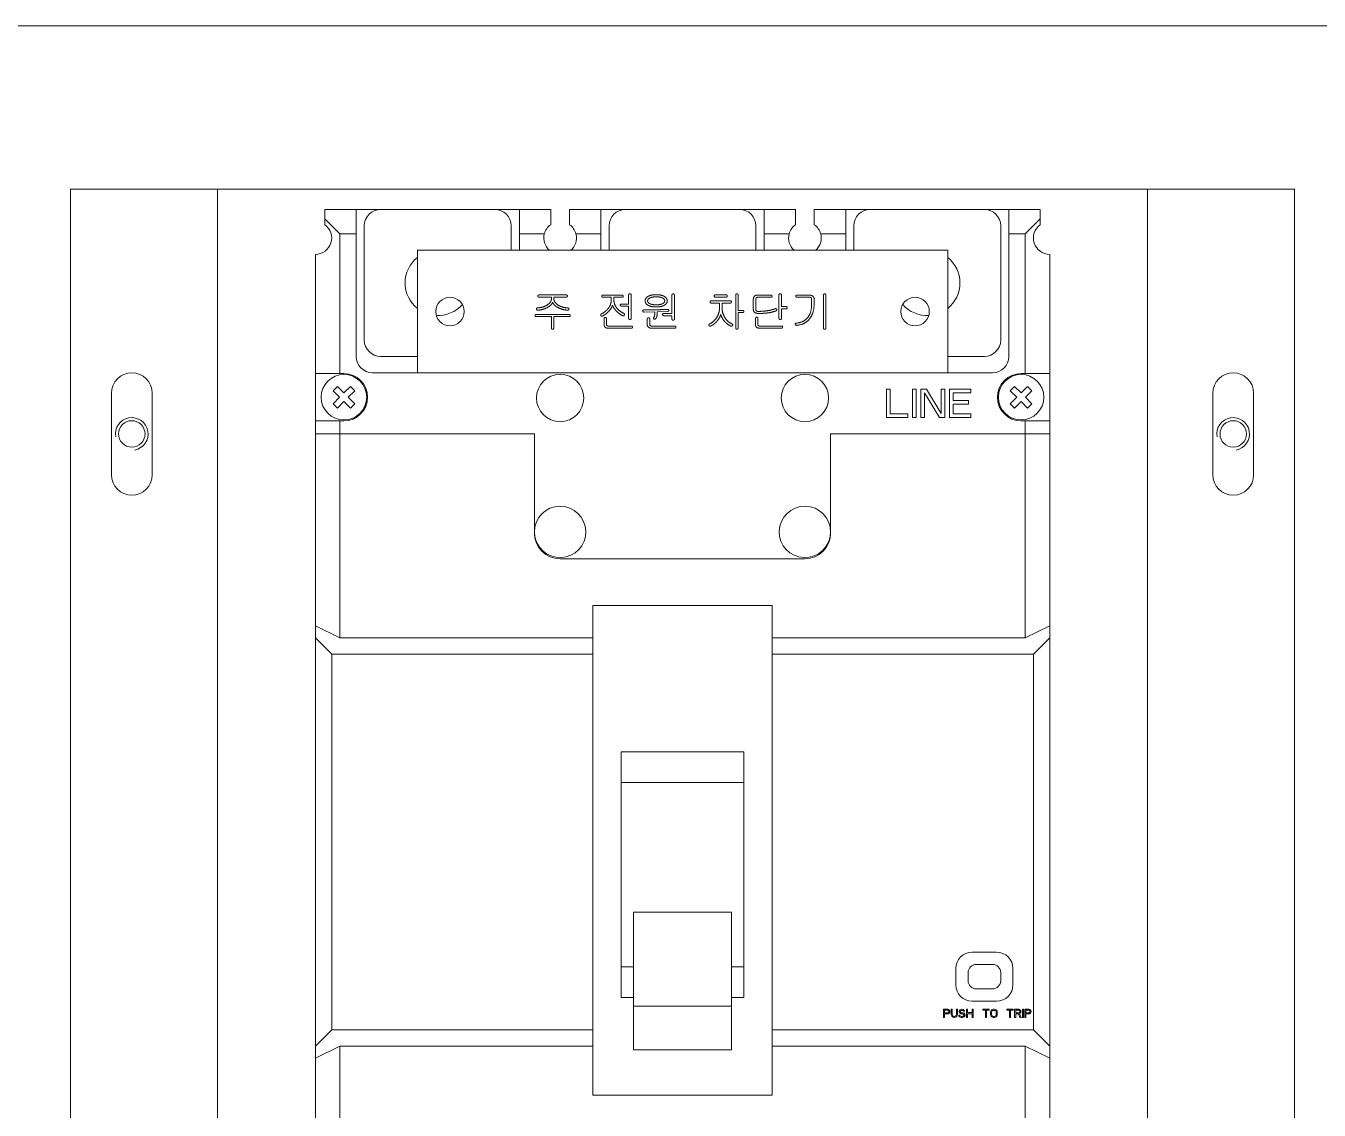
# Model space of a CAD drawing. Header units: millimetres. Extents: x 0 to 5940, y 0 to 4200.
# Drawn here: x 4424.8 to 4583.4, y 1987.8 to 2120.7 of the extents above; entities that cross this region are included whole.
import ezdxf

# ---------------------------------------------------------------- set-up
doc = ezdxf.new("R2010")
doc.units = ezdxf.units.MM
doc.header["$LTSCALE"] = 10
doc.layers.add('가시적인 것(ISO)', color=3, linetype='Continuous', lineweight=5, true_color=0x00ff00)
doc.layers.add('가시적인 좁은 것(ISO)', color=3, linetype='Continuous', lineweight=5, true_color=0x00ff00)

msp = doc.modelspace()

# ---------------------------------------------------------------- linework, layer by layer
at = {"layer": '가시적인 것(ISO)'}
for p, q in [((4353.323, 2120.688), (4845.323, 2120.688)), ((4430.323, 2100.688), (4445.323, 2100.688)), ((4430.323, 2100.688), (4430.323, 1940.688)), ((4445.323, 2100.688), (4448.323, 2100.688)), ((4448.323, 1940.688), (4448.323, 2100.688)), ((4454.323, 2100.688), (4448.323, 2100.688)), ((4454.323, 2100.688), (4556.323, 2100.688)), ((4562.323, 2100.688), (4556.323, 2100.688)), ((4565.323, 2100.688), (4562.323, 2100.688)), ((4562.323, 2100.688), (4562.323, 1940.688)), ((4580.323, 2100.688), (4565.323, 2100.688)), ((4580.323, 1940.688), (4580.323, 2100.688)), ((4461.473, 2098.188), (4465.323, 2098.188)), ((4461.473, 2097.038), (4461.473, 2098.188)), ((4468.323, 2098.188), (4465.323, 2098.188)), ((4465.323, 2098.188), (4465.323, 2095.188)), ((4482.323, 2098.188), (4468.323, 2098.188)), ((4485.323, 2098.188), (4482.323, 2098.188)), ((4485.323, 2098.188), (4489.173, 2098.188)), ((4485.323, 2095.188), (4485.323, 2098.188)), ((4489.173, 2098.188), (4489.173, 2096.328)), ((4491.473, 2098.188), (4495.323, 2098.188)), ((4491.473, 2096.328), (4491.473, 2098.188)), ((4495.323, 2098.188), (4498.323, 2098.188)), ((4495.323, 2098.188), (4495.323, 2095.188)), ((4512.323, 2098.188), (4498.323, 2098.188)), ((4515.323, 2098.188), (4512.323, 2098.188)), ((4515.323, 2098.188), (4519.173, 2098.188)), ((4515.323, 2095.188), (4515.323, 2098.188)), ((4519.173, 2098.188), (4519.173, 2096.324)), ((4521.473, 2098.188), (4525.323, 2098.188)), ((4521.473, 2096.324), (4521.473, 2098.188)), ((4528.323, 2098.188), (4525.323, 2098.188)), ((4525.323, 2098.188), (4525.323, 2095.188)), ((4542.323, 2098.188), (4528.323, 2098.188)), ((4545.323, 2098.188), (4542.323, 2098.188)), ((4545.323, 2098.188), (4549.173, 2098.188)), ((4545.323, 2095.188), (4545.323, 2098.188)), ((4549.173, 2098.188), (4549.173, 2097.038)), ((4463.323, 2095.188), (4461.473, 2097.038)), ((4461.473, 2096.324), (4461.473, 2097.038)), ((4466.323, 2096.188), (4466.323, 2082.188)), ((4484.323, 2093.188), (4484.323, 2096.188)), ((4496.323, 2096.188), (4496.323, 2093.188)), ((4514.323, 2093.188), (4514.323, 2096.188)), ((4526.323, 2096.188), (4526.323, 2093.188)), ((4544.323, 2082.188), (4544.323, 2096.188)), ((4547.323, 2095.188), (4549.173, 2097.038)), ((4549.173, 2097.038), (4549.173, 2096.324)), ((4463.323, 2095.188), (4465.323, 2095.188)), ((4463.323, 2078.088), (4463.323, 2095.188)), ((4465.323, 2095.188), (4465.323, 2080.188)), ((4485.323, 2095.188), (4485.323, 2093.188)), ((4485.323, 2095.188), (4488.385, 2095.188)), ((4492.26, 2095.188), (4495.323, 2095.188)), ((4495.323, 2095.188), (4495.323, 2093.188)), ((4515.323, 2095.188), (4518.386, 2095.188)), ((4515.323, 2095.188), (4515.323, 2093.188)), ((4522.259, 2095.188), (4525.323, 2095.188)), ((4525.323, 2095.188), (4525.323, 2093.188)), ((4545.323, 2095.188), (4547.323, 2095.188)), ((4545.323, 2095.188), (4545.323, 2080.188)), ((4547.323, 2078.088), (4547.323, 2095.188)), ((4460.323, 2078.088), (4460.323, 2092.688)), ((4537.823, 2093.188), (4472.823, 2093.188)), ((4472.823, 2093.188), (4472.823, 2078.188)), ((4537.823, 2078.188), (4537.823, 2093.188)), ((4550.323, 2078.088), (4550.323, 2092.688)), ((4487.742, 2087.716), (4491.084, 2087.716)), ((4495.576, 2087.696), (4497.929, 2087.696)), ((4498.722, 2086.607), (4498.722, 2087.711)), ((4499.032, 2087.716), (4499.032, 2084.856)), ((4504.027, 2085.436), (4504.027, 2087.711)), ((4504.338, 2087.716), (4504.338, 2084.778)), ((4509.348, 2087.727), (4510.675, 2087.727)), ((4511.841, 2083.67), (4511.841, 2087.711)), ((4512.146, 2087.711), (4512.146, 2085.815)), ((4514.504, 2087.696), (4516.146, 2087.696)), ((4517.146, 2084.846), (4517.146, 2087.716)), ((4517.452, 2087.716), (4517.452, 2086.291)), ((4519.359, 2087.696), (4520.893, 2087.696)), ((4522.597, 2083.68), (4522.597, 2087.711)), ((4522.908, 2087.711), (4522.908, 2083.68)), ((4489.255, 2087.452), (4487.737, 2087.452)), ((4489.255, 2087.276), (4489.255, 2087.452)), ((4489.556, 2087.452), (4489.556, 2087.271)), ((4491.084, 2087.452), (4489.556, 2087.452)), ((4496.597, 2087.431), (4495.571, 2087.431)), ((4496.597, 2087.151), (4496.597, 2087.431)), ((4496.903, 2087.431), (4496.903, 2087.162)), ((4497.929, 2087.431), (4496.903, 2087.431)), ((4497.836, 2086.607), (4498.722, 2086.607)), ((4498.722, 2086.348), (4497.861, 2086.348)), ((4498.722, 2084.856), (4498.722, 2086.348)), ((4509.861, 2086.727), (4508.836, 2086.727)), ((4508.841, 2086.991), (4511.193, 2086.991)), ((4510.696, 2087.462), (4509.348, 2087.462)), ((4509.861, 2086.183), (4509.861, 2086.727)), ((4510.167, 2086.727), (4510.167, 2086.183)), ((4511.193, 2086.727), (4510.167, 2086.727)), ((4514.001, 2085.97), (4514.001, 2087.208)), ((4514.307, 2087.12), (4514.307, 2085.996)), ((4516.141, 2087.431), (4514.571, 2087.431)), ((4517.452, 2086.291), (4518.017, 2086.291)), ((4517.452, 2086.027), (4517.452, 2084.846)), ((4518.017, 2086.027), (4517.452, 2086.027)), ((4520.903, 2087.431), (4519.364, 2087.431)), ((4521.152, 2086.602), (4521.152, 2087.208)), ((4521.447, 2087.203), (4521.447, 2086.592)), ((4489.255, 2085.063), (4487.374, 2085.063)), ((4487.395, 2085.328), (4491.426, 2085.328)), ((4489.255, 2083.675), (4489.255, 2085.063)), ((4489.556, 2085.063), (4489.556, 2083.68)), ((4491.437, 2085.063), (4489.556, 2085.063)), ((4495.701, 2084.105), (4495.701, 2084.794)), ((4496.012, 2084.794), (4496.012, 2084.146)), ((4501.918, 2085.644), (4500.576, 2085.628)), ((4501.001, 2084.105), (4501.001, 2084.758)), ((4501.312, 2084.758), (4501.312, 2084.146)), ((4501.918, 2085.416), (4501.918, 2085.644)), ((4503.504, 2085.696), (4502.229, 2085.659)), ((4502.229, 2085.659), (4502.229, 2085.452)), ((4503.001, 2085.436), (4504.027, 2085.436)), ((4504.027, 2085.177), (4503.032, 2085.177)), ((4504.027, 2084.778), (4504.027, 2085.177)), ((4512.146, 2085.815), (4512.722, 2085.815)), ((4512.146, 2085.561), (4512.146, 2083.67)), ((4512.722, 2085.561), (4512.146, 2085.561)), ((4514.255, 2084.115), (4514.255, 2084.799)), ((4514.561, 2084.799), (4514.561, 2084.146)), ((4499.058, 2083.644), (4496.214, 2083.644)), ((4496.266, 2083.908), (4499.058, 2083.908)), ((4504.374, 2083.644), (4501.494, 2083.644)), ((4501.566, 2083.908), (4504.374, 2083.908)), ((4517.452, 2083.644), (4514.768, 2083.644)), ((4514.81, 2083.908), (4517.452, 2083.908)), ((4468.323, 2080.188), (4472.823, 2080.188)), ((4537.823, 2080.188), (4542.323, 2080.188)), ((4460.323, 2078.088), (4460.323, 2072.288)), ((4463.323, 2078.088), (4460.323, 2078.088)), ((4463.323, 2078.088), (4463.823, 2078.088)), ((4472.823, 2078.188), (4467.323, 2078.188)), ((4472.823, 2078.188), (4537.823, 2078.188)), ((4543.323, 2078.188), (4537.823, 2078.188)), ((4547.323, 2078.088), (4546.823, 2078.088)), ((4550.323, 2078.088), (4547.323, 2078.088)), ((4550.323, 2078.088), (4550.323, 2072.288)), ((4462.497, 2075.983), (4463.027, 2076.514)), ((4463.027, 2076.514), (4463.823, 2075.718)), ((4463.823, 2075.718), (4464.618, 2076.514)), ((4464.618, 2076.514), (4465.148, 2075.983)), ((4546.027, 2076.514), (4545.497, 2075.983)), ((4546.823, 2075.718), (4546.027, 2076.514)), ((4547.618, 2076.514), (4546.823, 2075.718)), ((4548.148, 2075.983), (4547.618, 2076.514)), ((4435.323, 2065.688), (4435.323, 2075.688)), ((4440.323, 2075.688), (4440.323, 2065.688)), ((4463.292, 2075.188), (4462.497, 2075.983)), ((4462.497, 2074.392), (4463.292, 2075.188)), ((4465.148, 2075.983), (4464.353, 2075.188)), ((4464.353, 2075.188), (4465.148, 2074.392)), ((4530.323, 2076.188), (4530.323, 2072.688)), ((4530.76, 2076.188), (4530.323, 2076.188)), ((4530.76, 2073.135), (4530.76, 2076.188)), ((4533.968, 2076.188), (4533.531, 2076.188)), ((4533.531, 2076.188), (4533.531, 2072.688)), ((4533.968, 2072.688), (4533.968, 2076.188)), ((4535.208, 2076.188), (4534.552, 2076.188)), ((4534.552, 2076.188), (4534.552, 2072.688)), ((4534.989, 2072.688), (4534.989, 2075.741)), ((4534.989, 2075.741), (4536.812, 2072.688)), ((4537.031, 2073.209), (4535.208, 2076.188)), ((4537.468, 2076.188), (4537.031, 2076.188)), ((4537.031, 2076.188), (4537.031, 2073.209)), ((4537.468, 2072.688), (4537.468, 2076.188)), ((4540.677, 2076.188), (4538.052, 2076.188)), ((4538.052, 2076.188), (4538.052, 2072.688)), ((4538.489, 2074.773), (4538.489, 2075.741)), ((4538.489, 2075.741), (4540.677, 2075.741)), ((4540.677, 2075.741), (4540.677, 2076.188)), ((4545.497, 2075.983), (4546.292, 2075.188)), ((4546.292, 2075.188), (4545.497, 2074.392)), ((4547.353, 2075.188), (4548.148, 2075.983)), ((4548.148, 2074.392), (4547.353, 2075.188)), ((4570.323, 2065.688), (4570.323, 2075.688)), ((4575.323, 2075.688), (4575.323, 2065.688)), ((4463.027, 2073.862), (4462.497, 2074.392)), ((4463.823, 2074.657), (4463.027, 2073.862)), ((4464.618, 2073.862), (4463.823, 2074.657)), ((4465.148, 2074.392), (4464.618, 2073.862)), ((4540.385, 2074.773), (4538.489, 2074.773)), ((4538.489, 2073.135), (4538.489, 2074.326)), ((4538.489, 2074.326), (4540.385, 2074.326)), ((4540.385, 2074.326), (4540.385, 2074.773)), ((4545.497, 2074.392), (4546.027, 2073.862)), ((4546.027, 2073.862), (4546.823, 2074.657)), ((4546.823, 2074.657), (4547.618, 2073.862)), ((4547.618, 2073.862), (4548.148, 2074.392)), ((4460.323, 2070.688), (4460.323, 2072.288)), ((4460.323, 2072.288), (4463.323, 2072.288)), ((4463.323, 2072.288), (4463.823, 2072.288)), ((4463.323, 2070.688), (4463.323, 2072.288)), ((4530.323, 2072.688), (4532.948, 2072.688)), ((4532.948, 2073.135), (4530.76, 2073.135)), ((4532.948, 2072.688), (4532.948, 2073.135)), ((4533.531, 2072.688), (4533.968, 2072.688)), ((4534.552, 2072.688), (4534.989, 2072.688)), ((4536.812, 2072.688), (4537.468, 2072.688)), ((4538.052, 2072.688), (4540.677, 2072.688)), ((4540.677, 2073.135), (4538.489, 2073.135)), ((4540.677, 2072.688), (4540.677, 2073.135)), ((4547.323, 2072.288), (4546.823, 2072.288)), ((4547.323, 2070.688), (4547.323, 2072.288)), ((4547.323, 2072.288), (4550.323, 2072.288)), ((4550.323, 2070.688), (4550.323, 2072.288)), ((4460.323, 2070.688), (4460.323, 2047.188)), ((4463.323, 2070.688), (4460.323, 2070.688)), ((4487.173, 2070.688), (4463.323, 2070.688)), ((4463.323, 2070.688), (4463.323, 2045.688)), ((4487.173, 2070.688), (4487.173, 2058.538)), ((4547.323, 2070.688), (4523.473, 2070.688)), ((4523.473, 2070.688), (4523.473, 2058.538)), ((4547.323, 2045.688), (4547.323, 2070.688)), ((4550.323, 2070.688), (4547.323, 2070.688)), ((4550.323, 2047.188), (4550.323, 2070.688)), ((4520.323, 2055.388), (4490.323, 2055.388)), ((4494.323, 2049.688), (4494.323, 1989.688)), ((4516.323, 2049.688), (4494.323, 2049.688)), ((4516.323, 1989.688), (4516.323, 2049.688)), ((4463.323, 2045.688), (4460.323, 2047.188)), ((4460.323, 2047.188), (4460.323, 2045.688)), ((4550.323, 2047.188), (4547.323, 2045.688)), ((4550.323, 2047.188), (4550.323, 2045.688)), ((4460.323, 2045.688), (4462.323, 2043.688)), ((4460.323, 2045.688), (4460.323, 1995.688)), ((4494.323, 2045.688), (4463.323, 2045.688)), ((4547.323, 2045.688), (4516.323, 2045.688)), ((4548.323, 2043.688), (4550.323, 2045.688)), ((4550.323, 1995.688), (4550.323, 2045.688)), ((4494.323, 2043.688), (4462.323, 2043.688)), ((4462.323, 2043.688), (4462.323, 1997.688)), ((4548.323, 2043.688), (4516.323, 2043.688)), ((4548.323, 1997.688), (4548.323, 2043.688)), ((4497.823, 2001.621), (4497.823, 2031.754)), ((4497.823, 2031.754), (4512.823, 2031.754)), ((4512.823, 2001.621), (4512.823, 2031.754)), ((4497.823, 2027.988), (4512.823, 2027.988)), ((4499.323, 2012.089), (4511.323, 2012.089)), ((4499.323, 2012.089), (4499.323, 2000.567)), ((4511.323, 2012.089), (4511.323, 2000.567)), ((4543.823, 2007.188), (4540.823, 2007.188)), ((4497.823, 2005.388), (4499.323, 2005.388)), ((4511.323, 2005.388), (4512.823, 2005.388)), ((4538.823, 2005.188), (4538.823, 2003.188)), ((4543.323, 2005.688), (4541.323, 2005.688)), ((4545.823, 2003.188), (4545.823, 2005.188)), ((4540.323, 2004.688), (4540.323, 2003.688)), ((4544.323, 2003.688), (4544.323, 2004.688)), ((4541.323, 2002.688), (4543.323, 2002.688)), ((4497.823, 2001.621), (4499.323, 2001.621)), ((4499.323, 2000.567), (4499.323, 1995.205)), ((4499.323, 2000.567), (4511.323, 2000.567)), ((4511.323, 2001.621), (4512.823, 2001.621)), ((4511.323, 2000.567), (4511.323, 1995.205)), ((4540.823, 2001.188), (4543.823, 2001.188)), ((4537.823, 2000.188), (4537.323, 2000.188)), ((4537.323, 2000.188), (4537.323, 1999.188)), ((4537.323, 1999.188), (4537.448, 1999.188)), ((4537.448, 1999.762), (4537.448, 2000.081)), ((4537.448, 2000.081), (4537.843, 2000.081)), ((4537.843, 1999.762), (4537.448, 1999.762)), ((4537.448, 1999.188), (4537.448, 1999.635)), ((4537.448, 1999.635), (4537.823, 1999.635)), ((4537.927, 2000.166), (4537.823, 2000.188)), ((4537.823, 1999.635), (4537.927, 1999.656)), ((4537.843, 2000.081), (4537.906, 2000.06)), ((4537.906, 1999.784), (4537.843, 1999.762)), ((4537.906, 2000.06), (4537.948, 2000.018)), ((4537.948, 1999.826), (4537.906, 1999.784)), ((4538.01, 2000.103), (4537.927, 2000.166)), ((4537.927, 1999.656), (4538.01, 1999.72)), ((4537.948, 2000.018), (4537.968, 1999.954)), ((4537.968, 1999.89), (4537.948, 1999.826)), ((4537.968, 1999.954), (4537.968, 1999.89)), ((4538.073, 2000.018), (4538.01, 2000.103)), ((4538.01, 1999.72), (4538.073, 1999.805)), ((4538.093, 1999.954), (4538.073, 2000.018)), ((4538.073, 1999.805), (4538.093, 1999.869)), ((4538.093, 1999.869), (4538.093, 1999.954)), ((4538.385, 2000.188), (4538.26, 2000.188)), ((4538.26, 2000.188), (4538.26, 1999.528)), ((4538.26, 1999.528), (4538.281, 1999.422)), ((4538.281, 1999.422), (4538.323, 1999.337)), ((4538.323, 1999.337), (4538.406, 1999.252)), ((4538.385, 1999.528), (4538.385, 2000.188)), ((4538.406, 1999.443), (4538.385, 1999.528)), ((4538.448, 1999.379), (4538.406, 1999.443)), ((4538.406, 1999.252), (4538.489, 1999.209)), ((4538.51, 1999.337), (4538.448, 1999.379)), ((4538.489, 1999.209), (4538.593, 1999.188)), ((4538.593, 1999.315), (4538.51, 1999.337)), ((4538.677, 1999.315), (4538.593, 1999.315)), ((4538.593, 1999.188), (4538.677, 1999.188)), ((4538.76, 1999.337), (4538.677, 1999.315)), ((4538.677, 1999.188), (4538.781, 1999.209)), ((4538.823, 1999.379), (4538.76, 1999.337)), ((4538.781, 1999.209), (4538.864, 1999.252)), ((4538.864, 1999.443), (4538.823, 1999.379)), ((4538.885, 1999.528), (4538.864, 1999.443)), ((4538.864, 1999.252), (4538.948, 1999.337)), ((4539.01, 2000.188), (4538.885, 2000.188)), ((4538.885, 2000.188), (4538.885, 1999.528)), ((4538.948, 1999.337), (4538.989, 1999.422)), ((4538.989, 1999.422), (4539.01, 1999.528)), ((4539.01, 1999.528), (4539.01, 2000.188)), ((4539.302, 1999.464), (4539.177, 1999.464)), ((4539.177, 1999.464), (4539.198, 1999.379)), ((4539.198, 1999.379), (4539.26, 1999.273)), ((4539.26, 2000.039), (4539.239, 1999.954)), ((4539.239, 1999.954), (4539.239, 1999.869)), ((4539.239, 1999.869), (4539.26, 1999.784)), ((4539.343, 2000.124), (4539.26, 2000.039)), ((4539.26, 1999.784), (4539.343, 1999.698)), ((4539.26, 1999.273), (4539.364, 1999.209)), ((4539.323, 1999.401), (4539.302, 1999.464)), ((4539.385, 1999.337), (4539.323, 1999.401)), ((4539.427, 2000.166), (4539.343, 2000.124)), ((4539.343, 1999.698), (4539.427, 1999.656)), ((4539.364, 1999.932), (4539.385, 1999.996)), ((4539.364, 1999.89), (4539.364, 1999.932)), ((4539.385, 1999.826), (4539.364, 1999.89)), ((4539.364, 1999.209), (4539.468, 1999.188)), ((4539.385, 1999.996), (4539.448, 2000.039)), ((4539.448, 1999.784), (4539.385, 1999.826)), ((4539.468, 1999.315), (4539.385, 1999.337)), ((4539.51, 2000.188), (4539.427, 2000.166)), ((4539.427, 1999.656), (4539.51, 1999.635)), ((4539.448, 2000.039), (4539.51, 2000.06)), ((4539.51, 1999.762), (4539.448, 1999.784)), ((4539.635, 1999.315), (4539.468, 1999.315)), ((4539.468, 1999.188), (4539.635, 1999.188)), ((4539.614, 2000.188), (4539.51, 2000.188)), ((4539.51, 2000.06), (4539.635, 2000.06)), ((4539.635, 1999.762), (4539.51, 1999.762)), ((4539.51, 1999.635), (4539.635, 1999.635)), ((4539.718, 2000.166), (4539.614, 2000.188)), ((4539.635, 2000.06), (4539.698, 2000.039)), ((4539.739, 1999.741), (4539.635, 1999.762)), ((4539.635, 1999.635), (4539.718, 1999.613)), ((4539.718, 1999.337), (4539.635, 1999.315)), ((4539.635, 1999.188), (4539.739, 1999.209)), ((4539.698, 2000.039), (4539.739, 1999.996)), ((4539.802, 2000.103), (4539.718, 2000.166)), ((4539.718, 1999.613), (4539.781, 1999.571)), ((4539.781, 1999.379), (4539.718, 1999.337)), ((4539.739, 1999.996), (4539.76, 1999.954)), ((4539.823, 1999.698), (4539.739, 1999.741)), ((4539.739, 1999.209), (4539.823, 1999.252)), ((4539.76, 1999.954), (4539.885, 1999.954)), ((4539.781, 1999.571), (4539.823, 1999.507)), ((4539.823, 1999.443), (4539.781, 1999.379)), ((4539.864, 2000.018), (4539.802, 2000.103)), ((4539.906, 1999.613), (4539.823, 1999.698)), ((4539.823, 1999.507), (4539.823, 1999.443)), ((4539.823, 1999.252), (4539.906, 1999.337)), ((4539.885, 1999.954), (4539.864, 2000.018)), ((4539.948, 1999.528), (4539.906, 1999.613)), ((4539.906, 1999.337), (4539.948, 1999.422)), ((4539.948, 1999.422), (4539.948, 1999.528)), ((4540.239, 2000.188), (4540.114, 2000.188)), ((4540.114, 2000.188), (4540.114, 1999.188)), ((4540.114, 1999.188), (4540.239, 1999.188)), ((4540.239, 1999.784), (4540.239, 2000.188)), ((4540.823, 1999.784), (4540.239, 1999.784)), ((4540.239, 1999.188), (4540.239, 1999.656)), ((4540.239, 1999.656), (4540.823, 1999.656)), ((4540.948, 2000.188), (4540.823, 2000.188)), ((4540.823, 2000.188), (4540.823, 1999.784)), ((4540.823, 1999.656), (4540.823, 1999.188)), ((4540.823, 1999.188), (4540.948, 1999.188)), ((4540.948, 1999.188), (4540.948, 2000.188)), ((4542.906, 2000.188), (4542.114, 2000.188)), ((4542.114, 2000.188), (4542.114, 2000.081)), ((4542.114, 2000.081), (4542.448, 2000.081)), ((4542.448, 2000.081), (4542.448, 1999.188)), ((4542.448, 1999.188), (4542.573, 1999.188)), ((4542.573, 1999.188), (4542.573, 2000.081)), ((4542.573, 2000.081), (4542.906, 2000.081)), ((4542.906, 2000.081), (4542.906, 2000.188)), ((4543.093, 1999.954), (4543.073, 1999.847)), ((4543.073, 1999.847), (4543.073, 1999.528)), ((4543.073, 1999.528), (4543.093, 1999.422)), ((4543.135, 2000.039), (4543.093, 1999.954)), ((4543.093, 1999.422), (4543.135, 1999.337)), ((4543.218, 2000.124), (4543.135, 2000.039)), ((4543.135, 1999.337), (4543.218, 1999.252)), ((4543.198, 1999.847), (4543.218, 1999.932)), ((4543.198, 1999.528), (4543.198, 1999.847)), ((4543.218, 1999.443), (4543.198, 1999.528)), ((4543.302, 2000.166), (4543.218, 2000.124)), ((4543.218, 1999.932), (4543.26, 1999.996)), ((4543.26, 1999.379), (4543.218, 1999.443)), ((4543.218, 1999.252), (4543.302, 1999.209)), ((4543.26, 1999.996), (4543.323, 2000.039)), ((4543.323, 1999.337), (4543.26, 1999.379)), ((4543.406, 2000.188), (4543.302, 2000.166)), ((4543.302, 1999.209), (4543.406, 1999.188)), ((4543.323, 2000.039), (4543.406, 2000.06)), ((4543.406, 1999.315), (4543.323, 1999.337)), ((4543.573, 2000.188), (4543.406, 2000.188)), ((4543.406, 2000.06), (4543.573, 2000.06)), ((4543.573, 1999.315), (4543.406, 1999.315)), ((4543.406, 1999.188), (4543.573, 1999.188)), ((4543.677, 2000.166), (4543.573, 2000.188)), ((4543.573, 2000.06), (4543.656, 2000.039)), ((4543.656, 1999.337), (4543.573, 1999.315)), ((4543.573, 1999.188), (4543.677, 1999.209)), ((4543.656, 2000.039), (4543.718, 1999.996)), ((4543.718, 1999.379), (4543.656, 1999.337)), ((4543.76, 2000.124), (4543.677, 2000.166)), ((4543.677, 1999.209), (4543.76, 1999.252)), ((4543.718, 1999.996), (4543.76, 1999.932)), ((4543.76, 1999.443), (4543.718, 1999.379)), ((4543.843, 2000.039), (4543.76, 2000.124)), ((4543.76, 1999.932), (4543.781, 1999.847)), ((4543.781, 1999.528), (4543.76, 1999.443)), ((4543.76, 1999.252), (4543.843, 1999.337)), ((4543.781, 1999.847), (4543.781, 1999.528)), ((4543.885, 1999.954), (4543.843, 2000.039)), ((4543.843, 1999.337), (4543.885, 1999.422)), ((4543.906, 1999.847), (4543.885, 1999.954)), ((4543.885, 1999.422), (4543.906, 1999.528)), ((4543.906, 1999.528), (4543.906, 1999.847)), ((4545.864, 2000.188), (4545.073, 2000.188)), ((4545.073, 2000.188), (4545.073, 2000.081)), ((4545.073, 2000.081), (4545.406, 2000.081)), ((4545.406, 2000.081), (4545.406, 1999.188)), ((4545.406, 1999.188), (4545.531, 1999.188)), ((4545.531, 1999.188), (4545.531, 2000.081)), ((4545.531, 2000.081), (4545.864, 2000.081)), ((4545.864, 2000.081), (4545.864, 2000.188)), ((4546.531, 2000.188), (4546.031, 2000.188)), ((4546.031, 2000.188), (4546.031, 1999.188)), ((4546.031, 1999.188), (4546.156, 1999.188)), ((4546.156, 1999.762), (4546.156, 2000.081)), ((4546.156, 2000.081), (4546.552, 2000.081)), ((4546.552, 1999.762), (4546.156, 1999.762)), ((4546.156, 1999.635), (4546.51, 1999.635)), ((4546.156, 1999.188), (4546.156, 1999.635)), ((4546.51, 1999.635), (4546.677, 1999.188)), ((4546.635, 2000.166), (4546.531, 2000.188)), ((4546.552, 2000.081), (4546.614, 2000.06)), ((4546.614, 1999.784), (4546.552, 1999.762)), ((4546.614, 2000.06), (4546.656, 2000.018)), ((4546.656, 1999.826), (4546.614, 1999.784)), ((4546.718, 2000.103), (4546.635, 2000.166)), ((4546.635, 1999.677), (4546.718, 1999.72)), ((4546.823, 1999.188), (4546.635, 1999.677)), ((4546.656, 2000.018), (4546.677, 1999.954)), ((4546.677, 1999.89), (4546.656, 1999.826)), ((4546.677, 1999.954), (4546.677, 1999.89)), ((4546.677, 1999.188), (4546.823, 1999.188)), ((4546.781, 2000.018), (4546.718, 2000.103)), ((4546.718, 1999.72), (4546.781, 1999.805)), ((4546.802, 1999.954), (4546.781, 2000.018)), ((4546.781, 1999.805), (4546.802, 1999.869)), ((4546.802, 1999.869), (4546.802, 1999.954)), ((4547.114, 2000.188), (4546.989, 2000.188)), ((4546.989, 2000.188), (4546.989, 1999.188)), ((4546.989, 1999.188), (4547.114, 1999.188)), ((4547.114, 1999.188), (4547.114, 2000.188)), ((4547.781, 2000.188), (4547.281, 2000.188)), ((4547.281, 2000.188), (4547.281, 1999.188)), ((4547.281, 1999.188), (4547.406, 1999.188)), ((4547.406, 1999.762), (4547.406, 2000.081)), ((4547.406, 2000.081), (4547.802, 2000.081)), ((4547.802, 1999.762), (4547.406, 1999.762)), ((4547.406, 1999.188), (4547.406, 1999.635)), ((4547.406, 1999.635), (4547.781, 1999.635)), ((4547.885, 2000.166), (4547.781, 2000.188)), ((4547.781, 1999.635), (4547.885, 1999.656)), ((4547.802, 2000.081), (4547.864, 2000.06)), ((4547.864, 1999.784), (4547.802, 1999.762)), ((4547.864, 2000.06), (4547.906, 2000.018)), ((4547.906, 1999.826), (4547.864, 1999.784)), ((4547.968, 2000.103), (4547.885, 2000.166)), ((4547.885, 1999.656), (4547.968, 1999.72)), ((4547.906, 2000.018), (4547.927, 1999.954)), ((4547.927, 1999.89), (4547.906, 1999.826)), ((4547.927, 1999.954), (4547.927, 1999.89)), ((4548.031, 2000.018), (4547.968, 2000.103)), ((4547.968, 1999.72), (4548.031, 1999.805)), ((4548.052, 1999.954), (4548.031, 2000.018)), ((4548.031, 1999.805), (4548.052, 1999.869)), ((4548.052, 1999.869), (4548.052, 1999.954)), ((4462.323, 1997.688), (4460.323, 1995.688)), ((4462.323, 1997.688), (4494.323, 1997.688)), ((4516.323, 1997.688), (4548.323, 1997.688)), ((4550.323, 1995.688), (4548.323, 1997.688)), ((4460.323, 1994.188), (4460.323, 1995.688)), ((4460.323, 1994.188), (4463.323, 1995.688)), ((4463.323, 1995.688), (4494.323, 1995.688)), ((4463.323, 1995.688), (4463.323, 1970.688)), ((4516.323, 1995.688), (4547.323, 1995.688)), ((4547.323, 1970.688), (4547.323, 1995.688)), ((4547.323, 1995.688), (4550.323, 1994.188)), ((4550.323, 1994.188), (4550.323, 1995.688)), ((4460.323, 1994.188), (4460.323, 1970.688)), ((4499.323, 1995.205), (4511.323, 1995.205)), ((4550.323, 1970.688), (4550.323, 1994.188)), ((4494.323, 1989.688), (4516.323, 1989.688))]:
    msp.add_line(p, q, dxfattribs=at)
for centre, radius in [((4476.823, 2085.688), 1.75), ((4533.823, 2085.688), 1.75), ((4463.823, 2075.188), 2.79), ((4490.323, 2075.088), 2.9), ((4520.323, 2075.088), 2.9), ((4546.823, 2075.188), 2.79), ((4437.823, 2070.688), 1.621), ((4572.823, 2070.688), 1.621)]:
    msp.add_circle(centre, radius, dxfattribs=at)
for centre, radius, start, end in [((4468.323, 2096.188), 2, 90, 180), ((4482.323, 2096.188), 2, 0, 90), ((4498.323, 2096.188), 2, 90, 180), ((4512.323, 2096.188), 2, 0, 90), ((4528.323, 2096.188), 2, 90, 180), ((4542.323, 2096.188), 2, 0, 90), ((4460.323, 2094.688), 2, 270, 54.90037), ((4490.323, 2094.691), 2, 125.09963, 165.63173), ((4490.323, 2094.691), 2, 14.36827, 54.90037), ((4520.323, 2094.688), 2, 125.09963, 165.52249), ((4520.323, 2094.688), 2, 14.47751, 54.90037), ((4550.323, 2094.688), 2, 125.09963, 270), ((4490.323, 2094.691), 2, 165.63173, 228.75059), ((4490.323, 2094.691), 2, 311.24941, 14.36827), ((4520.323, 2094.688), 2, 165.52249, 228.59038), ((4520.323, 2094.688), 2, 311.40962, 14.47751), ((4475.323, 2089.188), 4, 128.68218, 231.31782), ((4535.323, 2089.188), 4, 308.68219, 51.31781), ((4475.323, 2089.188), 4, 267.4462, 318.95099), ((4535.323, 2089.188), 4, 221.04902, 272.55381), ((4468.323, 2082.188), 2, 180, 270), ((4542.323, 2082.188), 2, 270, 0), ((4467.323, 2080.188), 2, 180, 270), ((4543.323, 2080.188), 2, 270, 0), ((4437.823, 2075.688), 2.5, 0, 180), ((4463.823, 2075.188), 2.9, 270, 90), ((4546.823, 2075.188), 2.9, 90, 270), ((4572.823, 2075.688), 2.5, 0, 180), ((4437.823, 2065.688), 2.5, 180, 0), ((4572.823, 2065.688), 2.5, 180, 0), ((4490.323, 2058.688), 3.15, 182.62958, 180), ((4520.323, 2058.688), 3.15, 0, 357.37042), ((4490.323, 2058.538), 3.15, 179.90207, 179.90972), ((4490.323, 2058.538), 3.15, 180, 270), ((4520.323, 2058.538), 3.15, 270, 0), ((4520.323, 2058.538), 3.15, 0.09028, 0.09793), ((4540.823, 2005.188), 2, 90, 180), ((4543.823, 2005.188), 2, 0, 90), ((4541.323, 2004.688), 1, 90, 180), ((4543.323, 2004.688), 1, 0, 90), ((4541.323, 2003.688), 1, 180, 270), ((4543.323, 2003.688), 1, 270, 0), ((4540.823, 2003.188), 2, 180, 270), ((4543.823, 2003.188), 2, 270, 0)]:
    msp.add_arc(centre, radius, start, end, dxfattribs=at)
for points in [[(4487.597, 2087.587), (4487.597, 2087.716), (4487.742, 2087.716)], [(4491.084, 2087.716), (4491.214, 2087.716), (4491.214, 2087.587)], [(4495.431, 2087.566), (4495.431, 2087.696), (4495.576, 2087.696)], [(4497.929, 2087.696), (4498.058, 2087.696), (4498.058, 2087.566)], [(4498.722, 2087.711), (4498.722, 2087.778), (4498.768, 2087.82)], [(4498.768, 2087.82), (4498.81, 2087.856), (4498.877, 2087.856)], [(4498.877, 2087.856), (4498.939, 2087.856), (4498.981, 2087.82)], [(4498.981, 2087.82), (4499.032, 2087.784), (4499.032, 2087.716)], [(4501.064, 2087.519), (4501.431, 2087.753), (4502.095, 2087.753)], [(4502.095, 2087.753), (4502.753, 2087.753), (4503.121, 2087.519)], [(4504.027, 2087.711), (4504.027, 2087.778), (4504.074, 2087.82)], [(4504.074, 2087.82), (4504.115, 2087.856), (4504.183, 2087.856)], [(4504.183, 2087.856), (4504.245, 2087.856), (4504.286, 2087.82)], [(4504.286, 2087.82), (4504.338, 2087.784), (4504.338, 2087.716)], [(4509.198, 2087.597), (4509.198, 2087.727), (4509.348, 2087.727)], [(4509.348, 2087.462), (4509.198, 2087.462), (4509.198, 2087.597)], [(4510.675, 2087.727), (4510.81, 2087.727), (4510.815, 2087.597)], [(4510.815, 2087.597), (4510.82, 2087.462), (4510.696, 2087.462)], [(4511.841, 2087.711), (4511.841, 2087.778), (4511.887, 2087.82)], [(4511.887, 2087.82), (4511.929, 2087.851), (4511.991, 2087.851)], [(4511.991, 2087.851), (4512.053, 2087.851), (4512.095, 2087.82)], [(4512.095, 2087.82), (4512.146, 2087.778), (4512.146, 2087.711)], [(4514.131, 2087.556), (4514.271, 2087.696), (4514.504, 2087.696)], [(4516.146, 2087.696), (4516.297, 2087.696), (4516.297, 2087.566)], [(4517.146, 2087.716), (4517.146, 2087.856), (4517.297, 2087.856)], [(4517.297, 2087.856), (4517.452, 2087.856), (4517.452, 2087.716)], [(4519.219, 2087.566), (4519.214, 2087.696), (4519.359, 2087.696)], [(4520.893, 2087.696), (4521.152, 2087.696), (4521.302, 2087.561)], [(4522.597, 2087.711), (4522.597, 2087.778), (4522.644, 2087.82)], [(4522.644, 2087.82), (4522.685, 2087.851), (4522.753, 2087.851)], [(4522.753, 2087.851), (4522.815, 2087.851), (4522.856, 2087.82)], [(4522.856, 2087.82), (4522.908, 2087.778), (4522.908, 2087.711)], [(4487.416, 2085.991), (4487.411, 2086.048), (4487.447, 2086.089)], [(4487.447, 2086.089), (4487.494, 2086.141), (4487.576, 2086.141)], [(4487.576, 2086.141), (4488.281, 2086.177), (4488.763, 2086.499)], [(4487.737, 2087.452), (4487.592, 2087.452), (4487.597, 2087.587)], [(4488.794, 2086.193), (4488.276, 2085.898), (4487.597, 2085.851)], [(4488.763, 2086.499), (4489.255, 2086.83), (4489.255, 2087.276)], [(4489.405, 2086.815), (4489.26, 2086.462), (4488.794, 2086.193)], [(4490.017, 2086.198), (4489.54, 2086.473), (4489.405, 2086.815)], [(4489.556, 2087.271), (4489.556, 2086.825), (4490.043, 2086.499)], [(4491.24, 2085.851), (4490.545, 2085.898), (4490.017, 2086.198)], [(4490.043, 2086.499), (4490.535, 2086.167), (4491.255, 2086.126)], [(4491.214, 2087.587), (4491.214, 2087.452), (4491.084, 2087.452)], [(4491.255, 2086.126), (4491.328, 2086.126), (4491.369, 2086.084)], [(4491.369, 2086.084), (4491.405, 2086.043), (4491.4, 2085.986)], [(4495.38, 2085.39), (4495.908, 2085.664), (4496.219, 2086.063)], [(4495.571, 2087.431), (4495.426, 2087.431), (4495.431, 2087.566)], [(4496.219, 2086.063), (4496.597, 2086.545), (4496.597, 2087.151)], [(4496.747, 2086.478), (4496.633, 2086.095), (4496.297, 2085.732)], [(4497.188, 2085.768), (4496.841, 2086.131), (4496.747, 2086.478)], [(4496.903, 2087.162), (4496.903, 2086.561), (4497.291, 2086.095)], [(4497.291, 2086.095), (4497.587, 2085.737), (4498.121, 2085.452)], [(4497.69, 2086.478), (4497.69, 2086.535), (4497.727, 2086.571)], [(4497.737, 2086.39), (4497.696, 2086.426), (4497.69, 2086.478)], [(4497.727, 2086.571), (4497.763, 2086.607), (4497.836, 2086.607)], [(4497.861, 2086.348), (4497.784, 2086.348), (4497.737, 2086.39)], [(4498.058, 2087.566), (4498.058, 2087.431), (4497.929, 2087.431)], [(4500.737, 2086.996), (4500.737, 2087.312), (4501.064, 2087.519)], [(4501.064, 2086.478), (4500.737, 2086.685), (4500.737, 2086.996)], [(4501.286, 2087.338), (4501.043, 2087.203), (4501.043, 2086.996)], [(4501.043, 2086.996), (4501.043, 2086.794), (4501.286, 2086.659)], [(4502.095, 2086.245), (4501.431, 2086.245), (4501.064, 2086.478)], [(4502.095, 2087.488), (4501.566, 2087.488), (4501.286, 2087.338)], [(4501.286, 2086.659), (4501.566, 2086.509), (4502.095, 2086.509)], [(4502.898, 2087.338), (4502.618, 2087.488), (4502.095, 2087.488)], [(4502.095, 2086.509), (4502.618, 2086.509), (4502.898, 2086.659)], [(4503.121, 2086.478), (4502.753, 2086.245), (4502.095, 2086.245)], [(4503.146, 2086.996), (4503.146, 2087.203), (4502.898, 2087.338)], [(4502.898, 2086.659), (4503.146, 2086.794), (4503.146, 2086.996)], [(4503.121, 2087.519), (4503.452, 2087.312), (4503.452, 2086.996)], [(4503.452, 2086.996), (4503.452, 2086.685), (4503.121, 2086.478)], [(4508.836, 2086.727), (4508.69, 2086.727), (4508.696, 2086.861)], [(4508.696, 2086.861), (4508.696, 2086.991), (4508.841, 2086.991)], [(4509.494, 2084.929), (4509.861, 2085.483), (4509.861, 2086.183)], [(4510.167, 2086.183), (4510.167, 2085.478), (4510.53, 2084.913)], [(4511.193, 2086.991), (4511.323, 2086.991), (4511.323, 2086.861)], [(4511.323, 2086.861), (4511.323, 2086.727), (4511.193, 2086.727)], [(4514.001, 2087.208), (4514.001, 2087.421), (4514.131, 2087.556)], [(4514.359, 2087.364), (4514.307, 2087.302), (4514.307, 2087.12)], [(4514.571, 2087.431), (4514.416, 2087.431), (4514.359, 2087.364)], [(4515.654, 2085.778), (4516.25, 2085.861), (4516.67, 2086.032)], [(4516.297, 2087.566), (4516.291, 2087.431), (4516.141, 2087.431)], [(4516.67, 2086.032), (4516.737, 2086.063), (4516.794, 2086.043)], [(4516.794, 2086.043), (4516.846, 2086.017), (4516.872, 2085.965)], [(4518.017, 2086.291), (4518.152, 2086.291), (4518.152, 2086.162)], [(4518.152, 2086.162), (4518.152, 2086.027), (4518.017, 2086.027)], [(4519.364, 2087.431), (4519.219, 2087.431), (4519.219, 2087.566)], [(4520.633, 2084.908), (4521.152, 2085.509), (4521.152, 2086.602)], [(4521.447, 2086.592), (4521.447, 2085.4), (4520.82, 2084.706)], [(4521.089, 2087.374), (4521.022, 2087.431), (4520.903, 2087.431)], [(4521.152, 2087.208), (4521.152, 2087.317), (4521.089, 2087.374)], [(4521.302, 2087.561), (4521.447, 2087.431), (4521.447, 2087.203)], [(4487.245, 2085.198), (4487.25, 2085.328), (4487.395, 2085.328)], [(4487.374, 2085.063), (4487.24, 2085.063), (4487.245, 2085.198)], [(4487.468, 2085.892), (4487.421, 2085.929), (4487.416, 2085.991)], [(4487.597, 2085.851), (4487.519, 2085.846), (4487.468, 2085.892)], [(4491.354, 2085.892), (4491.312, 2085.851), (4491.24, 2085.851)], [(4491.4, 2085.986), (4491.395, 2085.929), (4491.354, 2085.892)], [(4491.426, 2085.328), (4491.566, 2085.328), (4491.571, 2085.198)], [(4491.571, 2085.198), (4491.571, 2085.063), (4491.437, 2085.063)], [(4495.312, 2085.193), (4495.281, 2085.245), (4495.297, 2085.297)], [(4495.297, 2085.297), (4495.312, 2085.354), (4495.38, 2085.39)], [(4495.395, 2085.126), (4495.343, 2085.141), (4495.312, 2085.193)], [(4495.519, 2085.136), (4495.457, 2085.105), (4495.395, 2085.126)], [(4496.297, 2085.732), (4495.96, 2085.359), (4495.519, 2085.136)], [(4495.701, 2084.794), (4495.701, 2084.877), (4495.747, 2084.924)], [(4495.747, 2084.924), (4495.789, 2084.965), (4495.856, 2084.965)], [(4495.856, 2084.965), (4495.918, 2084.965), (4495.96, 2084.924)], [(4495.96, 2084.924), (4496.012, 2084.877), (4496.012, 2084.794)], [(4497.95, 2085.188), (4497.519, 2085.421), (4497.188, 2085.768)], [(4498.095, 2085.167), (4498.022, 2085.146), (4497.95, 2085.188)], [(4498.188, 2085.24), (4498.152, 2085.183), (4498.095, 2085.167)], [(4498.121, 2085.452), (4498.188, 2085.416), (4498.203, 2085.354)], [(4498.203, 2085.354), (4498.219, 2085.291), (4498.188, 2085.24)], [(4498.768, 2084.732), (4498.722, 2084.778), (4498.722, 2084.856)], [(4498.877, 2084.69), (4498.81, 2084.69), (4498.768, 2084.732)], [(4498.981, 2084.732), (4498.939, 2084.69), (4498.877, 2084.69)], [(4499.032, 2084.856), (4499.032, 2084.778), (4498.981, 2084.732)], [(4500.452, 2085.758), (4500.457, 2085.882), (4500.592, 2085.882)], [(4500.576, 2085.628), (4500.447, 2085.628), (4500.452, 2085.758)], [(4500.592, 2085.882), (4501.307, 2085.882), (4502.121, 2085.903)], [(4501.001, 2084.758), (4501.001, 2084.83), (4501.048, 2084.872)], [(4501.048, 2084.872), (4501.089, 2084.913), (4501.157, 2084.913)], [(4501.157, 2084.913), (4501.219, 2084.913), (4501.26, 2084.872)], [(4501.26, 2084.872), (4501.312, 2084.83), (4501.312, 2084.758)], [(4501.825, 2084.773), (4501.722, 2084.851), (4501.81, 2084.965)], [(4501.81, 2084.965), (4501.856, 2085.048), (4501.887, 2085.162)], [(4502.022, 2084.794), (4501.929, 2084.69), (4501.825, 2084.773)], [(4501.887, 2085.162), (4501.918, 2085.276), (4501.918, 2085.416)], [(4502.167, 2085.079), (4502.11, 2084.903), (4502.022, 2084.794)], [(4502.121, 2085.903), (4502.991, 2085.924), (4503.473, 2085.949)], [(4502.229, 2085.452), (4502.229, 2085.26), (4502.167, 2085.079)], [(4502.856, 2085.307), (4502.851, 2085.364), (4502.887, 2085.4)], [(4502.903, 2085.219), (4502.856, 2085.255), (4502.856, 2085.307)], [(4502.887, 2085.4), (4502.929, 2085.436), (4503.001, 2085.436)], [(4503.032, 2085.177), (4502.95, 2085.177), (4502.903, 2085.219)], [(4503.473, 2085.949), (4503.545, 2085.96), (4503.592, 2085.924)], [(4503.608, 2085.747), (4503.566, 2085.701), (4503.504, 2085.696)], [(4503.592, 2085.924), (4503.633, 2085.892), (4503.639, 2085.835)], [(4503.639, 2085.835), (4503.639, 2085.784), (4503.608, 2085.747)], [(4504.074, 2084.659), (4504.027, 2084.706), (4504.027, 2084.778)], [(4504.183, 2084.623), (4504.115, 2084.623), (4504.074, 2084.659)], [(4504.286, 2084.659), (4504.245, 2084.623), (4504.183, 2084.623)], [(4504.338, 2084.778), (4504.338, 2084.706), (4504.286, 2084.659)], [(4508.644, 2084.172), (4509.167, 2084.436), (4509.494, 2084.929)], [(4509.561, 2084.525), (4509.219, 2084.131), (4508.784, 2083.913)], [(4510.012, 2085.333), (4509.887, 2084.913), (4509.561, 2084.525)], [(4510.421, 2084.545), (4510.126, 2084.903), (4510.012, 2085.333)], [(4511.219, 2083.913), (4510.737, 2084.162), (4510.421, 2084.545)], [(4510.53, 2084.913), (4510.861, 2084.4), (4511.38, 2084.177)], [(4512.722, 2085.815), (4512.846, 2085.815), (4512.846, 2085.69)], [(4512.846, 2085.69), (4512.846, 2085.561), (4512.722, 2085.561)], [(4514.157, 2085.587), (4514.001, 2085.721), (4514.001, 2085.97)], [(4514.623, 2085.452), (4514.312, 2085.452), (4514.157, 2085.587)], [(4514.255, 2084.799), (4514.255, 2084.887), (4514.302, 2084.934)], [(4514.302, 2084.934), (4514.343, 2084.981), (4514.405, 2084.981)], [(4514.307, 2085.996), (4514.307, 2085.846), (4514.38, 2085.773)], [(4514.38, 2085.773), (4514.447, 2085.706), (4514.592, 2085.706)], [(4514.405, 2084.981), (4514.468, 2084.981), (4514.509, 2084.934)], [(4514.509, 2084.934), (4514.561, 2084.887), (4514.561, 2084.799)], [(4514.592, 2085.706), (4515.157, 2085.706), (4515.654, 2085.778)], [(4515.727, 2085.514), (4515.245, 2085.452), (4514.623, 2085.452)], [(4516.779, 2085.763), (4516.328, 2085.592), (4515.727, 2085.514)], [(4516.872, 2085.856), (4516.846, 2085.799), (4516.779, 2085.763)], [(4516.872, 2085.965), (4516.893, 2085.908), (4516.872, 2085.856)], [(4517.193, 2084.732), (4517.146, 2084.773), (4517.146, 2084.846)], [(4517.297, 2084.69), (4517.234, 2084.69), (4517.193, 2084.732)], [(4517.4, 2084.732), (4517.359, 2084.69), (4517.297, 2084.69)], [(4517.452, 2084.846), (4517.452, 2084.773), (4517.4, 2084.732)], [(4519.266, 2084.26), (4520.157, 2084.354), (4520.633, 2084.908)], [(4520.82, 2084.706), (4520.24, 2084.058), (4519.286, 2083.996)], [(4489.302, 2083.556), (4489.255, 2083.602), (4489.255, 2083.675)], [(4489.405, 2083.519), (4489.343, 2083.519), (4489.302, 2083.556)], [(4489.504, 2083.561), (4489.462, 2083.519), (4489.405, 2083.519)], [(4489.556, 2083.68), (4489.556, 2083.607), (4489.504, 2083.561)], [(4495.846, 2083.758), (4495.701, 2083.877), (4495.701, 2084.105)], [(4496.214, 2083.644), (4495.981, 2083.644), (4495.846, 2083.758)], [(4496.012, 2084.146), (4496.012, 2084.006), (4496.064, 2083.955)], [(4496.064, 2083.955), (4496.115, 2083.908), (4496.266, 2083.908)], [(4499.058, 2083.908), (4499.188, 2083.908), (4499.188, 2083.778)], [(4499.188, 2083.778), (4499.188, 2083.644), (4499.058, 2083.644)], [(4501.141, 2083.773), (4501.001, 2083.903), (4501.001, 2084.105)], [(4501.494, 2083.644), (4501.281, 2083.644), (4501.141, 2083.773)], [(4501.312, 2084.146), (4501.312, 2084.006), (4501.364, 2083.955)], [(4501.364, 2083.955), (4501.416, 2083.908), (4501.566, 2083.908)], [(4504.374, 2083.908), (4504.509, 2083.908), (4504.509, 2083.778)], [(4504.509, 2083.778), (4504.509, 2083.644), (4504.374, 2083.644)], [(4508.576, 2083.975), (4508.545, 2084.027), (4508.561, 2084.084)], [(4508.561, 2084.084), (4508.576, 2084.141), (4508.644, 2084.172)], [(4508.659, 2083.903), (4508.608, 2083.924), (4508.576, 2083.975)], [(4508.784, 2083.913), (4508.722, 2083.882), (4508.659, 2083.903)], [(4511.364, 2083.898), (4511.297, 2083.877), (4511.219, 2083.913)], [(4511.452, 2083.975), (4511.426, 2083.918), (4511.364, 2083.898)], [(4511.38, 2084.177), (4511.447, 2084.151), (4511.468, 2084.089)], [(4511.468, 2084.089), (4511.483, 2084.032), (4511.452, 2083.975)], [(4511.887, 2083.561), (4511.841, 2083.602), (4511.841, 2083.67)], [(4511.991, 2083.519), (4511.929, 2083.519), (4511.887, 2083.561)], [(4512.095, 2083.561), (4512.053, 2083.519), (4511.991, 2083.519)], [(4512.146, 2083.67), (4512.146, 2083.602), (4512.095, 2083.561)], [(4514.385, 2083.773), (4514.255, 2083.898), (4514.255, 2084.115)], [(4514.768, 2083.644), (4514.525, 2083.644), (4514.385, 2083.773)], [(4514.561, 2084.146), (4514.561, 2084.006), (4514.613, 2083.955)], [(4514.613, 2083.955), (4514.665, 2083.908), (4514.81, 2083.908)], [(4517.452, 2083.908), (4517.587, 2083.908), (4517.587, 2083.778)], [(4517.587, 2083.778), (4517.587, 2083.644), (4517.452, 2083.644)], [(4519.131, 2084.12), (4519.121, 2084.25), (4519.266, 2084.26)], [(4519.286, 2083.996), (4519.141, 2083.986), (4519.131, 2084.12)], [(4522.644, 2083.561), (4522.597, 2083.607), (4522.597, 2083.68)], [(4522.753, 2083.519), (4522.685, 2083.519), (4522.644, 2083.561)], [(4522.856, 2083.561), (4522.815, 2083.519), (4522.753, 2083.519)], [(4522.908, 2083.68), (4522.908, 2083.607), (4522.856, 2083.561)]]:
    msp.add_open_spline(points, degree=2, dxfattribs=at)
at = {"layer": '가시적인 좁은 것(ISO)'}
for centre in [(4437.823, 2070.688), (4572.823, 2070.688)]:
    msp.add_arc(centre, 2, 280, 190, dxfattribs=at)

doc.saveas('drawing.dxf')
